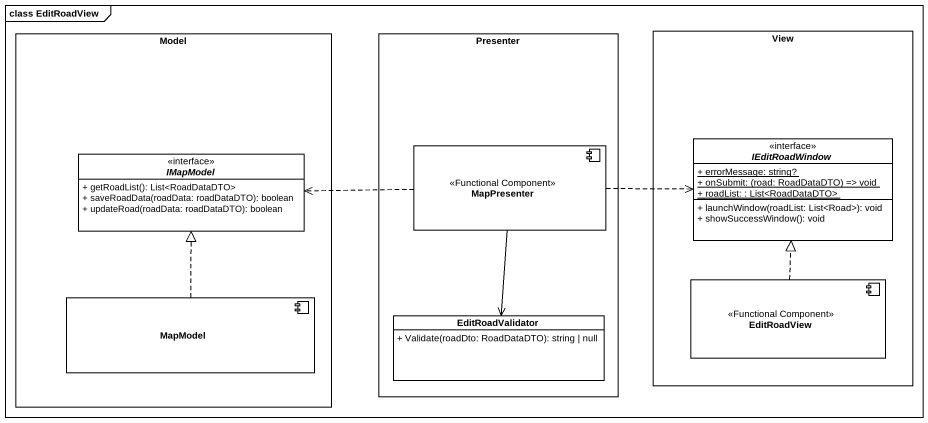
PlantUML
@startuml
mainframe class EditRoadView
allowmixing
hide circle
hide empty members
skinparam classAttributeIconSize 0
rectangle Model {
  interface IMapModel {
    + getRoadList(): List<RoadDataDTO>
    + saveRoadData(roadData: roadDataDTO): boolean
    + updateRoad(roadData: roadDataDTO): boolean
  }
  component MapModel
}
rectangle Presenter {
  component MapPresenter <<Functional Component>>
  class EditRoadValidator {
    + Validate(roadDto: RoadDataDTO): string | null
  }
}
rectangle View {
  interface IEditRoadWindow {
    {static} + errorMessage: string?
    {static} {field} + onSubmit: (road: RoadDataDTO) => void
    {static} + roadList: : List<RoadDataDTO>
    + launchWindow(roadList: List<Road>): void
    + showSuccessWindow(): void
  }
  component EditRoadView <<Functional Component>>
}
MapPresenter .left.> IMapModel
MapPresenter .right.> IEditRoadWindow
MapPresenter --> EditRoadValidator
MapModel .up.|> IMapModel
EditRoadView .up.|> IEditRoadWindow
@enduml
